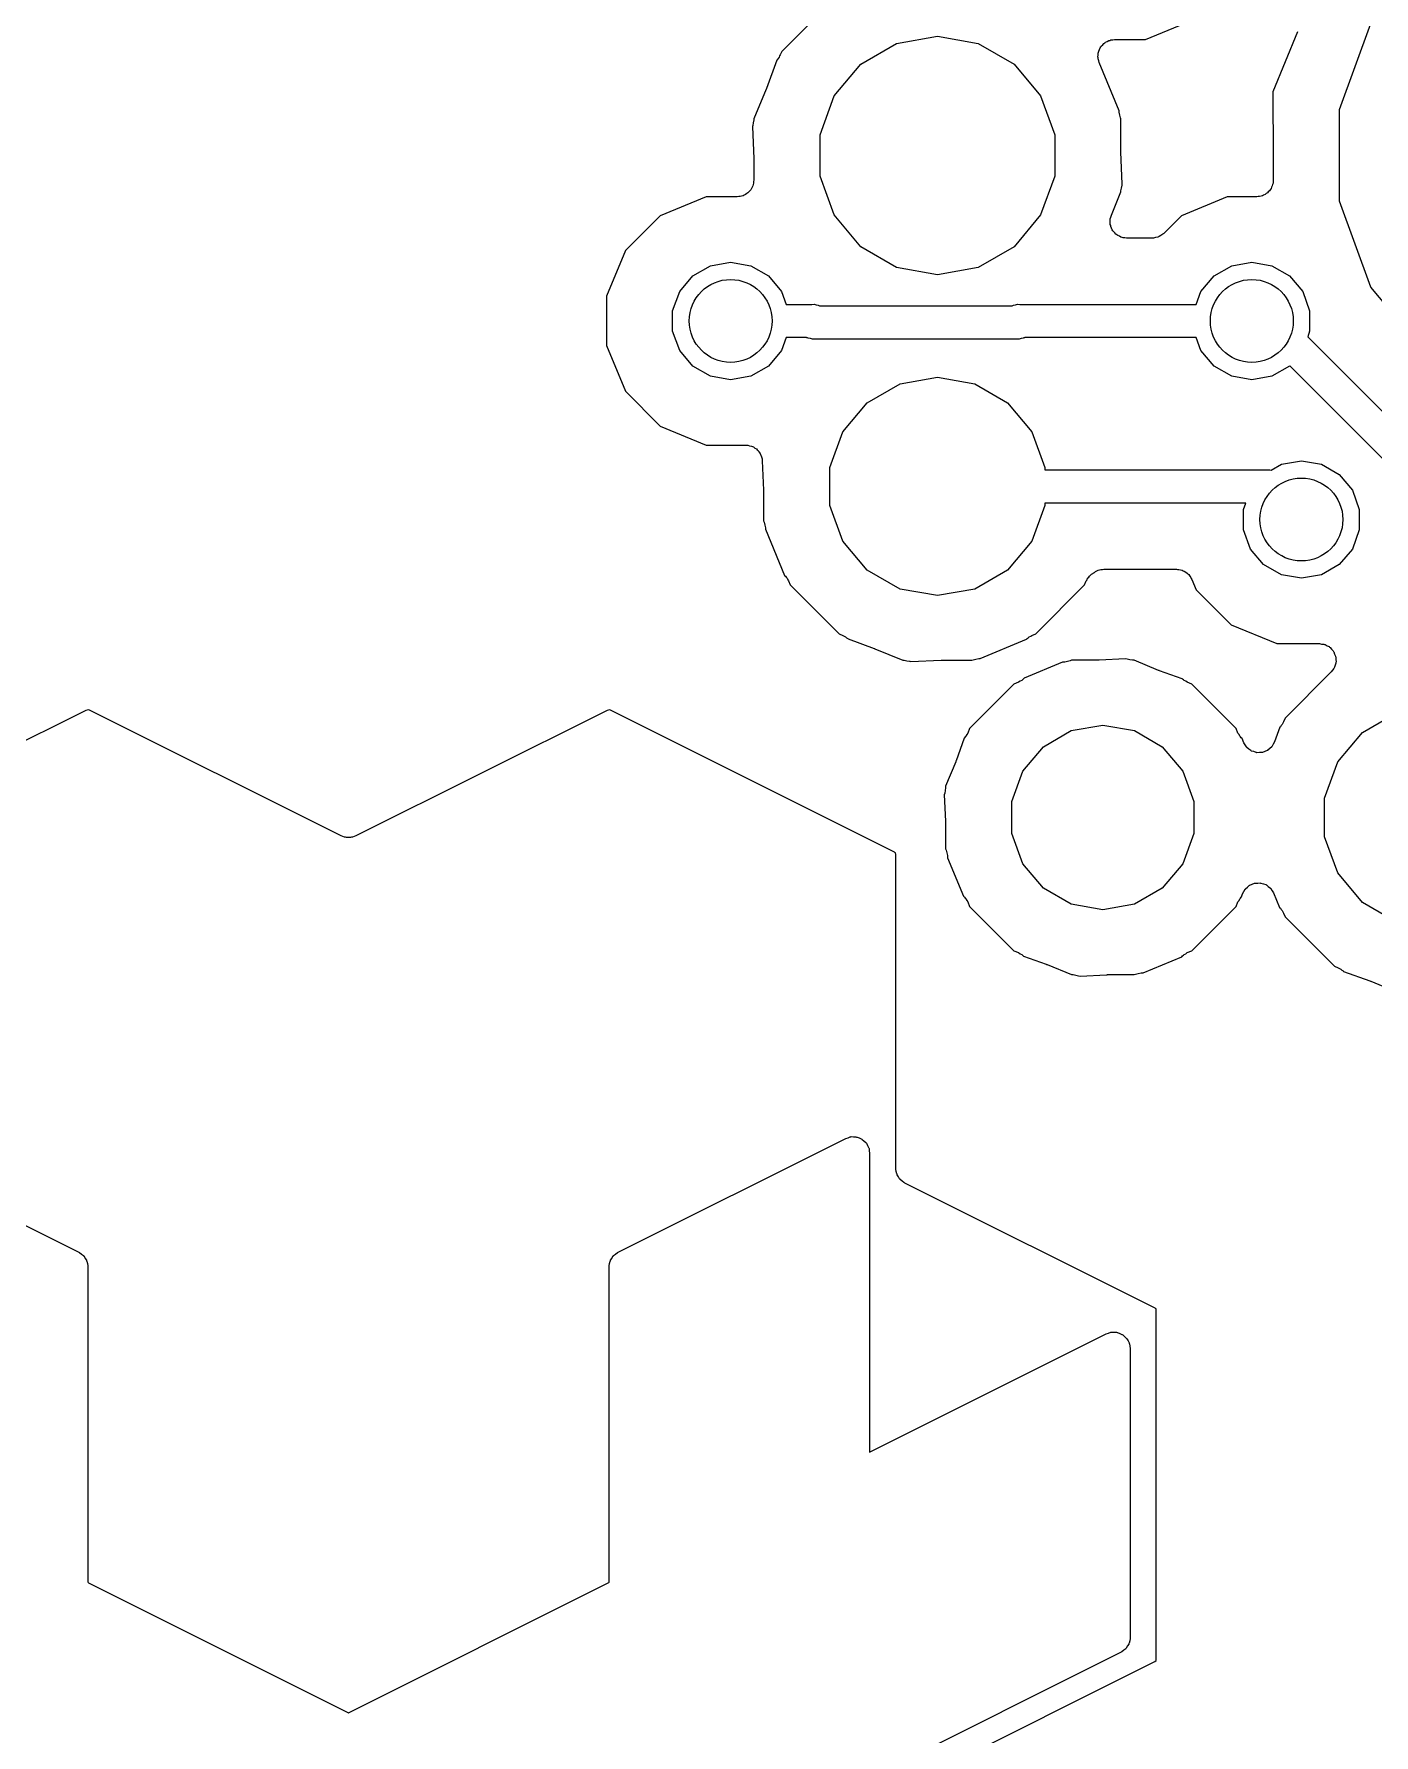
# Model space of a CAD drawing. Extents: x 240.1 to 314.9, y -176.2 to -102.8.
# Drawn here: x 294.06 to 304.34, y -141.66 to -128.61 of the extents above; entities that cross this region are included whole.
import ezdxf

# ---------------------------------------------------------------- set-up
doc = ezdxf.new("R2010")
doc.units = 0
doc.header["$MEASUREMENT"] = 0
doc.layers.add('BLACK', color=7, linetype='CONTINUOUS')

msp = doc.modelspace()

# ---------------------------------------------------------------- linework, layer by layer
at = {"layer": 'BLACK', "linetype": 'CONTINUOUS'}
for p, q in [((300.192, -128.346), (299.796, -128.742)), ((302.588, -128.651), (303.195, -128.4)), ((304.076, -129.188), (304.317, -128.528)), ((300.402, -128.839), (300.677, -128.68)), ((300.677, -128.68), (300.99, -128.625)), ((300.99, -128.625), (301.303, -128.68)), ((301.303, -128.68), (301.578, -128.839)), ((302.259, -128.691), (302.268, -128.681)), ((302.268, -128.681), (302.275, -128.677)), ((302.275, -128.677), (302.281, -128.671)), ((302.281, -128.671), (302.294, -128.666)), ((302.294, -128.666), (302.306, -128.659)), ((302.306, -128.659), (302.314, -128.657)), ((302.314, -128.657), (302.322, -128.654)), ((302.322, -128.654), (302.336, -128.653)), ((302.336, -128.653), (302.349, -128.651)), ((302.349, -128.651), (302.588, -128.651)), ((303.754, -128.592), (303.564, -129.052)), ((299.757, -128.809), (299.678, -129.026)), ((299.761, -128.806), (299.757, -128.809)), ((299.767, -128.796), (299.761, -128.806)), ((299.775, -128.787), (299.767, -128.796)), ((299.779, -128.777), (299.775, -128.787)), ((299.784, -128.769), (299.779, -128.777)), ((299.796, -128.742), (299.784, -128.769)), ((302.222, -128.784), (302.224, -128.77)), ((302.224, -128.792), (302.222, -128.784)), ((302.224, -128.756), (302.227, -128.748)), ((302.224, -128.77), (302.224, -128.756)), ((302.224, -128.8), (302.224, -128.792)), ((302.229, -128.813), (302.224, -128.8)), ((302.227, -128.748), (302.228, -128.74)), ((302.228, -128.74), (302.234, -128.728)), ((302.232, -128.827), (302.229, -128.813)), ((302.234, -128.728), (302.239, -128.714)), ((302.239, -128.714), (302.245, -128.708)), ((302.245, -128.708), (302.248, -128.701)), ((302.248, -128.701), (302.259, -128.691)), ((300.198, -129.083), (300.402, -128.839)), ((301.578, -128.839), (301.782, -129.083)), ((302.386, -129.198), (302.232, -128.827)), ((299.676, -129.031), (299.581, -129.26)), ((299.677, -129.028), (299.676, -129.031)), ((299.678, -129.026), (299.677, -129.028)), ((303.564, -129.052), (303.568, -129.55)), ((300.089, -129.381), (300.198, -129.083)), ((301.782, -129.083), (301.891, -129.381)), ((302.386, -129.209), (302.386, -129.198)), ((302.391, -129.23), (302.386, -129.209)), ((302.386, -129.209), (302.386, -129.209)), ((302.386, -129.209), (302.386, -129.209)), ((304.076, -129.892), (304.076, -129.188)), ((299.573, -129.311), (299.571, -129.319)), ((299.571, -129.319), (299.581, -129.567)), ((299.577, -129.29), (299.573, -129.311)), ((299.573, -129.311), (299.573, -129.311)), ((299.573, -129.311), (299.573, -129.311)), ((299.581, -129.268), (299.577, -129.29)), ((299.581, -129.26), (299.581, -129.268)), ((299.581, -129.268), (299.581, -129.268)), ((299.581, -129.268), (299.581, -129.268)), ((302.396, -129.252), (302.391, -129.23)), ((302.399, -129.26), (302.396, -129.252)), ((302.396, -129.252), (302.396, -129.252)), ((302.396, -129.252), (302.396, -129.252)), ((302.399, -129.508), (302.399, -129.26)), ((300.089, -129.699), (300.089, -129.381)), ((301.891, -129.381), (301.891, -129.699)), ((299.581, -129.567), (299.581, -129.57)), ((299.581, -129.57), (299.581, -129.572)), ((299.581, -129.572), (299.581, -129.731)), ((302.399, -129.51), (302.399, -129.508)), ((302.399, -129.513), (302.399, -129.51)), ((302.409, -129.761), (302.399, -129.513)), ((303.568, -129.55), (303.568, -129.55)), ((303.568, -129.55), (303.568, -129.551)), ((303.568, -129.551), (303.568, -129.731)), ((299.581, -129.731), (299.579, -129.741)), ((300.198, -129.997), (300.089, -129.699)), ((301.891, -129.699), (301.782, -129.997)), ((303.568, -129.731), (303.566, -129.741)), ((299.214, -129.857), (298.863, -130.003)), ((299.454, -129.857), (299.214, -129.857)), ((299.465, -129.856), (299.454, -129.857)), ((299.476, -129.856), (299.465, -129.856)), ((299.487, -129.852), (299.476, -129.856)), ((299.498, -129.85), (299.487, -129.852)), ((299.507, -129.844), (299.498, -129.85)), ((299.518, -129.84), (299.507, -129.844)), ((299.526, -129.833), (299.518, -129.84)), ((299.536, -129.828), (299.526, -129.833)), ((299.543, -129.819), (299.536, -129.828)), ((299.551, -129.812), (299.543, -129.819)), ((299.557, -129.803), (299.551, -129.812)), ((299.564, -129.794), (299.557, -129.803)), ((299.568, -129.784), (299.564, -129.794)), ((299.573, -129.774), (299.568, -129.784)), ((299.575, -129.763), (299.573, -129.774)), ((299.579, -129.753), (299.575, -129.763)), ((299.579, -129.741), (299.579, -129.753)), ((302.325, -129.999), (302.399, -129.82)), ((302.399, -129.812), (302.403, -129.79)), ((302.399, -129.82), (302.399, -129.812)), ((302.399, -129.812), (302.399, -129.812)), ((302.399, -129.812), (302.399, -129.812)), ((302.403, -129.79), (302.407, -129.769)), ((302.407, -129.769), (302.409, -129.761)), ((302.407, -129.769), (302.407, -129.769)), ((302.407, -129.769), (302.407, -129.769)), ((303.214, -129.857), (302.863, -130.003)), ((303.441, -129.857), (303.214, -129.857)), ((303.452, -129.856), (303.441, -129.857)), ((303.463, -129.856), (303.452, -129.856)), ((303.474, -129.852), (303.463, -129.856)), ((303.485, -129.85), (303.474, -129.852)), ((303.494, -129.844), (303.485, -129.85)), ((303.505, -129.84), (303.494, -129.844)), ((303.513, -129.833), (303.505, -129.84)), ((303.523, -129.828), (303.513, -129.833)), ((303.53, -129.819), (303.523, -129.828)), ((303.538, -129.812), (303.53, -129.819)), ((303.544, -129.803), (303.538, -129.812)), ((303.551, -129.794), (303.544, -129.803)), ((303.555, -129.784), (303.551, -129.794)), ((303.56, -129.774), (303.555, -129.784)), ((303.562, -129.763), (303.56, -129.774)), ((303.566, -129.753), (303.562, -129.763)), ((303.566, -129.741), (303.566, -129.753)), ((304.317, -130.552), (304.076, -129.892)), ((298.863, -130.003), (298.596, -130.27)), ((300.402, -130.241), (300.198, -129.997)), ((301.782, -129.997), (301.578, -130.241)), ((302.315, -130.042), (302.317, -130.034)), ((302.317, -130.056), (302.315, -130.042)), ((302.317, -130.026), (302.322, -130.013)), ((302.317, -130.034), (302.317, -130.026)), ((302.317, -130.07), (302.317, -130.056)), ((302.32, -130.078), (302.317, -130.07)), ((302.321, -130.086), (302.32, -130.078)), ((302.327, -130.098), (302.321, -130.086)), ((302.322, -130.013), (302.325, -129.999)), ((302.332, -130.112), (302.327, -130.098)), ((302.337, -130.118), (302.332, -130.112)), ((302.341, -130.125), (302.337, -130.118)), ((302.863, -130.003), (302.728, -130.138)), ((300.677, -130.4), (300.402, -130.241)), ((301.578, -130.241), (301.303, -130.4)), ((302.351, -130.135), (302.341, -130.125)), ((302.36, -130.145), (302.351, -130.135)), ((302.368, -130.149), (302.36, -130.145)), ((302.374, -130.155), (302.368, -130.149)), ((302.387, -130.16), (302.374, -130.155)), ((302.399, -130.167), (302.387, -130.16)), ((302.407, -130.169), (302.399, -130.167)), ((302.415, -130.172), (302.407, -130.169)), ((302.428, -130.173), (302.415, -130.172)), ((302.442, -130.175), (302.428, -130.173)), ((302.638, -130.175), (302.442, -130.175)), ((302.644, -130.174), (302.638, -130.175)), ((302.649, -130.175), (302.644, -130.174)), ((302.665, -130.17), (302.649, -130.175)), ((302.682, -130.167), (302.665, -130.17)), ((302.687, -130.165), (302.682, -130.167)), ((302.692, -130.163), (302.687, -130.165)), ((302.706, -130.154), (302.692, -130.163)), ((302.72, -130.145), (302.706, -130.154)), ((302.724, -130.141), (302.72, -130.145)), ((302.728, -130.138), (302.724, -130.141)), ((298.596, -130.27), (298.45, -130.621)), ((299.249, -130.386), (299.403, -130.359)), ((299.403, -130.359), (299.557, -130.386)), ((303.249, -130.386), (303.403, -130.359)), ((303.403, -130.359), (303.557, -130.386)), ((299.012, -130.584), (299.113, -130.464)), ((299.113, -130.464), (299.249, -130.386)), ((299.557, -130.386), (299.693, -130.464)), ((299.693, -130.464), (299.794, -130.584)), ((300.99, -130.455), (300.677, -130.4)), ((301.303, -130.4), (300.99, -130.455)), ((303.012, -130.584), (303.113, -130.464)), ((303.113, -130.464), (303.249, -130.386)), ((303.557, -130.386), (303.693, -130.464)), ((303.693, -130.464), (303.794, -130.584)), ((298.45, -130.621), (298.45, -130.999)), ((298.958, -130.732), (299.012, -130.584)), ((299.794, -130.584), (299.83, -130.683)), ((302.976, -130.683), (303.012, -130.584)), ((303.794, -130.584), (303.847, -130.732)), ((304.769, -131.091), (304.317, -130.552)), ((298.958, -130.888), (298.958, -130.732)), ((299.83, -130.683), (300.026, -130.683)), ((300.026, -130.683), (300.043, -130.682)), ((300.043, -130.682), (300.059, -130.686)), ((300.059, -130.686), (300.076, -130.689)), ((300.076, -130.689), (300.081, -130.692)), ((300.081, -130.692), (300.086, -130.693)), ((300.086, -130.693), (300.089, -130.695)), ((300.089, -130.695), (301.56, -130.695)), ((301.56, -130.695), (301.563, -130.693)), ((301.563, -130.693), (301.568, -130.692)), ((301.568, -130.692), (301.573, -130.689)), ((301.573, -130.689), (301.59, -130.686)), ((301.59, -130.686), (301.606, -130.682)), ((301.606, -130.682), (301.623, -130.683)), ((301.623, -130.683), (302.976, -130.683)), ((303.847, -130.732), (303.847, -130.888)), ((299.012, -131.036), (298.958, -130.888)), ((303.847, -130.888), (303.832, -130.932)), ((298.45, -130.999), (298.596, -131.35)), ((299.113, -131.156), (299.012, -131.036)), ((299.794, -131.036), (299.693, -131.156)), ((299.83, -130.937), (299.794, -131.036)), ((299.986, -130.937), (299.83, -130.937)), ((299.989, -130.939), (299.986, -130.937)), ((299.994, -130.94), (299.989, -130.939)), ((299.999, -130.943), (299.994, -130.94)), ((300.016, -130.946), (299.999, -130.943)), ((300.032, -130.95), (300.016, -130.946)), ((300.049, -130.949), (300.032, -130.95)), ((301.6, -130.949), (300.049, -130.949)), ((301.617, -130.95), (301.6, -130.949)), ((301.633, -130.946), (301.617, -130.95)), ((301.649, -130.943), (301.633, -130.946)), ((301.654, -130.94), (301.649, -130.943)), ((301.66, -130.939), (301.654, -130.94)), ((301.662, -130.937), (301.66, -130.939)), ((302.976, -130.937), (301.662, -130.937)), ((303.012, -131.036), (302.976, -130.937)), ((303.113, -131.156), (303.012, -131.036)), ((303.832, -130.932), (305.361, -132.461)), ((299.249, -131.234), (299.113, -131.156)), ((299.693, -131.156), (299.557, -131.234)), ((303.249, -131.234), (303.113, -131.156)), ((303.693, -131.156), (303.557, -131.234)), ((303.695, -131.154), (303.693, -131.156)), ((305.214, -132.674), (303.695, -131.154)), ((299.403, -131.261), (299.249, -131.234)), ((299.557, -131.234), (299.403, -131.261)), ((300.451, -131.438), (300.703, -131.292)), ((300.703, -131.292), (300.99, -131.242)), ((300.99, -131.242), (301.277, -131.292)), ((301.277, -131.292), (301.529, -131.438)), ((303.403, -131.261), (303.249, -131.234)), ((303.557, -131.234), (303.403, -131.261)), ((298.596, -131.35), (298.863, -131.617)), ((300.264, -131.661), (300.451, -131.438)), ((301.529, -131.438), (301.716, -131.661)), ((298.863, -131.617), (299.214, -131.762)), ((300.164, -131.934), (300.264, -131.661)), ((301.716, -131.661), (301.815, -131.934)), ((299.214, -131.762), (299.519, -131.762)), ((299.519, -131.762), (299.527, -131.764)), ((299.527, -131.764), (299.535, -131.764)), ((299.535, -131.764), (299.549, -131.768)), ((299.549, -131.768), (299.563, -131.77)), ((299.563, -131.77), (299.57, -131.774)), ((299.57, -131.774), (299.578, -131.777)), ((299.578, -131.777), (299.589, -131.785)), ((299.589, -131.785), (299.601, -131.792)), ((299.601, -131.792), (299.606, -131.798)), ((299.606, -131.798), (299.613, -131.803)), ((299.613, -131.803), (299.62, -131.815)), ((299.62, -131.815), (299.629, -131.826)), ((299.629, -131.826), (299.632, -131.834)), ((299.632, -131.834), (299.636, -131.841)), ((299.636, -131.841), (299.639, -131.854)), ((299.639, -131.854), (299.644, -131.867)), ((299.644, -131.867), (299.644, -131.876)), ((299.644, -131.876), (299.646, -131.884)), ((299.646, -131.884), (299.656, -132.108)), ((300.164, -132.226), (300.164, -131.934)), ((301.815, -131.934), (301.815, -131.953)), ((303.552, -131.954), (303.63, -131.91)), ((303.63, -131.91), (303.784, -131.883)), ((303.784, -131.883), (303.938, -131.91)), ((303.938, -131.91), (304.074, -131.988)), ((301.815, -131.953), (303.524, -131.953)), ((303.524, -131.953), (303.541, -131.952)), ((303.541, -131.952), (303.552, -131.954)), ((304.074, -131.988), (304.175, -132.108)), ((299.656, -132.108), (299.656, -132.111)), ((299.656, -132.111), (299.656, -132.114)), ((299.656, -132.114), (299.656, -132.345)), ((303.357, -132.207), (301.815, -132.207)), ((301.815, -132.207), (301.815, -132.226)), ((303.339, -132.256), (303.357, -132.207)), ((304.175, -132.108), (304.228, -132.256)), ((300.264, -132.499), (300.164, -132.226)), ((301.815, -132.226), (301.716, -132.499)), ((303.339, -132.412), (303.339, -132.256)), ((304.228, -132.256), (304.228, -132.412)), ((299.656, -132.345), (299.66, -132.354)), ((299.66, -132.354), (299.665, -132.376)), ((299.665, -132.376), (299.67, -132.397)), ((299.67, -132.397), (299.67, -132.409)), ((299.67, -132.409), (299.817, -132.763)), ((303.393, -132.56), (303.339, -132.412)), ((304.228, -132.412), (304.175, -132.56)), ((300.451, -132.722), (300.264, -132.499)), ((301.716, -132.499), (301.529, -132.722)), ((303.494, -132.68), (303.393, -132.56)), ((304.175, -132.56), (304.074, -132.68)), ((300.703, -132.868), (300.451, -132.722)), ((301.529, -132.722), (301.277, -132.868)), ((302.195, -132.739), (302.204, -132.732)), ((302.204, -132.732), (302.214, -132.728)), ((302.214, -132.728), (302.224, -132.723)), ((302.224, -132.723), (302.235, -132.721)), ((302.235, -132.721), (302.245, -132.717)), ((302.245, -132.717), (302.257, -132.717)), ((302.257, -132.717), (302.268, -132.715)), ((302.268, -132.715), (302.826, -132.715)), ((302.826, -132.715), (302.834, -132.716)), ((302.834, -132.716), (302.843, -132.716)), ((302.843, -132.716), (302.856, -132.72)), ((302.856, -132.72), (302.869, -132.723)), ((302.869, -132.723), (302.877, -132.727)), ((302.877, -132.727), (302.885, -132.729)), ((302.885, -132.729), (302.896, -132.738)), ((303.63, -132.758), (303.494, -132.68)), ((304.074, -132.68), (303.938, -132.758)), ((299.817, -132.763), (299.823, -132.768)), ((299.823, -132.768), (299.829, -132.777)), ((299.829, -132.777), (299.837, -132.785)), ((299.837, -132.785), (299.841, -132.796)), ((299.841, -132.796), (299.847, -132.805)), ((299.847, -132.805), (299.86, -132.835)), ((299.86, -132.835), (300.235, -133.21)), ((301.745, -133.21), (302.12, -132.835)), ((302.12, -132.835), (302.133, -132.805)), ((302.133, -132.805), (302.139, -132.796)), ((302.139, -132.796), (302.143, -132.785)), ((302.143, -132.785), (302.151, -132.777)), ((302.151, -132.777), (302.157, -132.768)), ((302.157, -132.768), (302.166, -132.761)), ((302.166, -132.761), (302.173, -132.753)), ((302.173, -132.753), (302.183, -132.748)), ((302.183, -132.748), (302.184, -132.747)), ((302.184, -132.747), (302.186, -132.745)), ((302.186, -132.745), (302.191, -132.742)), ((302.191, -132.742), (302.192, -132.741)), ((302.192, -132.741), (302.195, -132.739)), ((302.192, -132.741), (302.192, -132.741)), ((302.896, -132.738), (302.908, -132.745)), ((302.908, -132.745), (302.913, -132.751)), ((302.913, -132.751), (302.92, -132.756)), ((302.92, -132.756), (302.927, -132.768)), ((302.927, -132.768), (302.936, -132.779)), ((302.936, -132.779), (302.939, -132.786)), ((302.939, -132.786), (302.943, -132.793)), ((302.943, -132.793), (302.977, -132.874)), ((303.784, -132.785), (303.63, -132.758)), ((303.938, -132.758), (303.784, -132.785)), ((300.99, -132.918), (300.703, -132.868)), ((301.277, -132.868), (300.99, -132.918)), ((302.977, -132.874), (303.244, -133.141)), ((300.235, -133.21), (300.265, -133.223)), ((300.265, -133.223), (300.274, -133.229)), ((300.274, -133.229), (300.285, -133.233)), ((300.285, -133.233), (300.293, -133.241)), ((300.293, -133.241), (300.302, -133.247)), ((300.302, -133.247), (300.305, -133.25)), ((300.305, -133.25), (300.505, -133.323)), ((301.319, -133.4), (301.673, -133.253)), ((301.673, -133.253), (301.678, -133.247)), ((301.678, -133.247), (301.687, -133.241)), ((301.687, -133.241), (301.695, -133.233)), ((301.695, -133.233), (301.706, -133.229)), ((301.706, -133.229), (301.715, -133.223)), ((301.715, -133.223), (301.745, -133.21)), ((303.244, -133.141), (303.595, -133.286)), ((300.505, -133.323), (300.508, -133.324)), ((300.508, -133.324), (300.511, -133.325)), ((300.511, -133.325), (300.725, -133.413)), ((303.595, -133.286), (303.923, -133.286)), ((303.923, -133.286), (303.939, -133.289)), ((303.939, -133.289), (303.956, -133.291)), ((303.956, -133.291), (303.961, -133.293)), ((303.961, -133.293), (303.967, -133.294)), ((303.967, -133.294), (303.981, -133.302)), ((303.981, -133.302), (303.996, -133.309)), ((303.996, -133.309), (304, -133.313)), ((304, -133.313), (304.005, -133.316)), ((304.005, -133.316), (304.015, -133.329)), ((304.015, -133.329), (304.027, -133.341)), ((304.027, -133.341), (304.029, -133.346)), ((304.029, -133.346), (304.033, -133.35)), ((304.033, -133.35), (304.039, -133.366)), ((304.039, -133.366), (304.046, -133.381)), ((304.046, -133.381), (304.046, -133.386)), ((304.046, -133.386), (304.048, -133.391)), ((300.725, -133.413), (300.734, -133.413)), ((300.734, -133.413), (300.756, -133.417)), ((300.756, -133.417), (300.777, -133.421)), ((300.777, -133.421), (300.778, -133.421)), ((300.778, -133.421), (300.778, -133.421)), ((300.778, -133.421), (300.778, -133.421)), ((300.778, -133.421), (300.787, -133.424)), ((300.787, -133.424), (301.018, -133.414)), ((301.018, -133.414), (301.021, -133.414)), ((301.021, -133.414), (301.024, -133.413)), ((301.024, -133.413), (301.255, -133.413)), ((301.255, -133.413), (301.264, -133.41)), ((301.264, -133.41), (301.286, -133.405)), ((301.286, -133.405), (301.307, -133.4)), ((301.307, -133.4), (301.319, -133.4)), ((301.951, -133.428), (301.655, -133.551)), ((301.967, -133.428), (301.951, -133.428)), ((301.988, -133.423), (301.967, -133.428)), ((302.009, -133.418), (301.988, -133.423)), ((302.02, -133.413), (302.009, -133.418)), ((302.224, -133.413), (302.02, -133.413)), ((302.227, -133.413), (302.224, -133.413)), ((302.231, -133.413), (302.227, -133.413)), ((302.434, -133.402), (302.231, -133.413)), ((302.446, -133.406), (302.434, -133.402)), ((302.467, -133.41), (302.446, -133.406)), ((302.488, -133.413), (302.467, -133.41)), ((302.5, -133.413), (302.488, -133.413)), ((302.688, -133.491), (302.5, -133.413)), ((302.692, -133.492), (302.688, -133.491)), ((302.695, -133.494), (302.692, -133.492)), ((302.868, -133.555), (302.695, -133.494)), ((304.013, -133.503), (303.659, -133.857)), ((304.022, -133.49), (304.013, -133.503)), ((304.033, -133.477), (304.022, -133.49)), ((304.035, -133.472), (304.033, -133.477)), ((304.038, -133.467), (304.035, -133.472)), ((304.042, -133.451), (304.038, -133.467)), ((304.048, -133.436), (304.042, -133.451)), ((304.048, -133.391), (304.048, -133.408)), ((304.048, -133.408), (304.05, -133.425)), ((304.05, -133.425), (304.048, -133.43)), ((304.048, -133.43), (304.048, -133.436)), ((301.577, -133.597), (301.237, -133.937)), ((301.612, -133.583), (301.577, -133.597)), ((301.624, -133.575), (301.612, -133.583)), ((301.637, -133.569), (301.624, -133.575)), ((301.642, -133.563), (301.637, -133.569)), ((301.649, -133.559), (301.642, -133.563)), ((301.655, -133.551), (301.649, -133.559)), ((302.871, -133.559), (302.868, -133.555)), ((302.878, -133.563), (302.871, -133.559)), ((302.883, -133.569), (302.878, -133.563)), ((302.896, -133.575), (302.883, -133.569)), ((302.908, -133.583), (302.896, -133.575)), ((302.943, -133.597), (302.908, -133.583)), ((303.283, -133.937), (302.943, -133.597)), ((294.455, -133.798), (292.281, -134.884)), ((294.474, -133.794), (294.455, -133.798)), ((294.481, -133.796), (294.474, -133.794)), ((296.413, -134.762), (294.481, -133.796)), ((298.455, -133.798), (296.527, -134.762)), ((298.474, -133.794), (298.455, -133.798)), ((298.481, -133.796), (298.474, -133.794)), ((300.661, -134.885), (298.481, -133.796)), ((303.636, -133.907), (303.629, -133.915)), ((303.641, -133.896), (303.636, -133.907)), ((303.647, -133.887), (303.641, -133.896)), ((303.659, -133.857), (303.647, -133.887)), ((304.253, -133.968), (304.509, -133.82)), ((301.195, -134.012), (301.134, -134.185)), ((301.199, -134.009), (301.195, -134.012)), ((301.203, -134.002), (301.199, -134.009)), ((301.209, -133.997), (301.203, -134.002)), ((301.215, -133.984), (301.209, -133.997)), ((301.223, -133.972), (301.215, -133.984)), ((301.237, -133.937), (301.223, -133.972)), ((301.804, -134.077), (302.017, -133.953)), ((302.017, -133.953), (302.26, -133.911)), ((302.26, -133.911), (302.503, -133.953)), ((302.503, -133.953), (302.716, -134.077)), ((303.297, -133.972), (303.283, -133.937)), ((303.305, -133.984), (303.297, -133.972)), ((303.311, -133.997), (303.305, -133.984)), ((303.317, -134.002), (303.311, -133.997)), ((303.321, -134.009), (303.317, -134.002)), ((303.329, -134.015), (303.321, -134.009)), ((303.341, -134.046), (303.329, -134.015)), ((303.619, -133.927), (303.578, -134.04)), ((303.623, -133.924), (303.619, -133.927)), ((303.629, -133.915), (303.623, -133.924)), ((304.063, -134.194), (304.253, -133.968)), ((301.646, -134.265), (301.804, -134.077)), ((302.716, -134.077), (302.874, -134.265)), ((303.352, -134.062), (303.341, -134.046)), ((303.362, -134.079), (303.352, -134.062)), ((303.364, -134.081), (303.362, -134.079)), ((303.365, -134.083), (303.364, -134.081)), ((303.381, -134.095), (303.365, -134.083)), ((303.395, -134.107), (303.381, -134.095)), ((303.398, -134.108), (303.395, -134.107)), ((303.4, -134.11), (303.398, -134.108)), ((303.419, -134.115), (303.4, -134.11)), ((303.437, -134.122), (303.419, -134.115)), ((303.44, -134.122), (303.437, -134.122)), ((303.442, -134.123), (303.44, -134.122)), ((303.462, -134.122), (303.442, -134.123)), ((303.481, -134.122), (303.462, -134.122)), ((303.484, -134.121), (303.481, -134.122)), ((303.486, -134.121), (303.484, -134.121)), ((303.504, -134.114), (303.486, -134.121)), ((303.522, -134.107), (303.504, -134.114)), ((303.525, -134.105), (303.522, -134.107)), ((303.527, -134.104), (303.525, -134.105)), ((303.541, -134.091), (303.527, -134.104)), ((303.556, -134.078), (303.541, -134.091)), ((303.558, -134.076), (303.556, -134.078)), ((303.56, -134.074), (303.558, -134.076)), ((303.568, -134.057), (303.56, -134.074)), ((303.578, -134.04), (303.568, -134.057)), ((301.131, -134.192), (301.053, -134.38)), ((301.132, -134.188), (301.131, -134.192)), ((301.134, -134.185), (301.132, -134.188)), ((301.561, -134.497), (301.646, -134.265)), ((302.874, -134.265), (302.958, -134.497)), ((303.962, -134.472), (304.063, -134.194)), ((301.05, -134.413), (301.046, -134.434)), ((301.053, -134.392), (301.05, -134.413)), ((301.053, -134.38), (301.053, -134.392)), ((301.046, -134.434), (301.042, -134.446)), ((301.042, -134.446), (301.053, -134.649)), ((301.561, -134.743), (301.561, -134.497)), ((302.958, -134.497), (302.958, -134.743)), ((303.962, -134.768), (303.962, -134.472)), ((301.053, -134.649), (301.053, -134.653)), ((301.053, -134.653), (301.053, -134.656)), ((301.053, -134.656), (301.053, -134.86)), ((296.427, -134.766), (296.413, -134.762)), ((296.44, -134.772), (296.427, -134.766)), ((296.448, -134.772), (296.44, -134.772)), ((296.455, -134.774), (296.448, -134.772)), ((296.47, -134.773), (296.455, -134.774)), ((296.485, -134.774), (296.47, -134.773)), ((296.492, -134.772), (296.485, -134.774)), ((296.5, -134.772), (296.492, -134.772)), ((296.513, -134.766), (296.5, -134.772)), ((296.527, -134.762), (296.513, -134.766)), ((301.646, -134.975), (301.561, -134.743)), ((302.958, -134.743), (302.874, -134.975)), ((304.063, -135.046), (303.962, -134.768)), ((300.667, -134.89), (300.661, -134.885)), ((300.668, -134.891), (300.667, -134.89)), ((300.67, -134.903), (300.668, -134.891)), ((300.67, -137.312), (300.67, -134.903)), ((301.053, -134.86), (301.058, -134.871)), ((301.058, -134.871), (301.063, -134.892)), ((301.063, -134.892), (301.068, -134.913)), ((301.068, -134.913), (301.068, -134.929)), ((301.068, -134.929), (301.191, -135.225)), ((301.804, -135.163), (301.646, -134.975)), ((302.874, -134.975), (302.716, -135.163)), ((304.253, -135.272), (304.063, -135.046)), ((302.017, -135.286), (301.804, -135.163)), ((302.716, -135.163), (302.503, -135.286)), ((303.325, -135.228), (303.333, -135.206)), ((303.333, -135.206), (303.343, -135.188)), ((303.343, -135.188), (303.352, -135.17)), ((303.352, -135.17), (303.354, -135.169)), ((303.354, -135.169), (303.355, -135.167)), ((303.355, -135.167), (303.37, -135.154)), ((303.37, -135.154), (303.384, -135.141)), ((303.384, -135.141), (303.386, -135.14)), ((303.386, -135.14), (303.388, -135.139)), ((303.388, -135.139), (303.407, -135.131)), ((303.407, -135.131), (303.425, -135.124)), ((303.425, -135.124), (303.427, -135.124)), ((303.427, -135.124), (303.429, -135.123)), ((303.429, -135.123), (303.449, -135.123)), ((303.449, -135.123), (303.469, -135.122)), ((303.469, -135.122), (303.471, -135.123)), ((303.471, -135.123), (303.473, -135.123)), ((303.473, -135.123), (303.492, -135.129)), ((303.492, -135.129), (303.511, -135.135)), ((303.511, -135.135), (303.513, -135.136)), ((303.513, -135.136), (303.515, -135.137)), ((303.515, -135.137), (303.53, -135.15)), ((303.53, -135.15), (303.546, -135.162)), ((303.546, -135.162), (303.547, -135.164)), ((303.547, -135.164), (303.549, -135.165)), ((303.549, -135.165), (303.559, -135.182)), ((303.559, -135.182), (303.57, -135.199)), ((303.57, -135.199), (303.616, -135.311)), ((301.191, -135.225), (301.199, -135.231)), ((301.199, -135.231), (301.203, -135.238)), ((301.203, -135.238), (301.209, -135.243)), ((301.209, -135.243), (301.215, -135.256)), ((301.215, -135.256), (301.223, -135.268)), ((301.223, -135.268), (301.237, -135.303)), ((301.237, -135.303), (301.577, -135.643)), ((302.26, -135.329), (302.017, -135.286)), ((302.503, -135.286), (302.26, -135.329)), ((302.943, -135.643), (303.283, -135.303)), ((303.283, -135.303), (303.297, -135.268)), ((303.297, -135.268), (303.305, -135.256)), ((303.305, -135.256), (303.311, -135.243)), ((303.311, -135.243), (303.317, -135.238)), ((303.317, -135.238), (303.321, -135.231)), ((303.321, -135.231), (303.325, -135.228)), ((303.616, -135.311), (303.623, -135.316)), ((303.623, -135.316), (303.629, -135.325)), ((303.629, -135.325), (303.636, -135.333)), ((303.636, -135.333), (303.641, -135.344)), ((303.641, -135.344), (303.647, -135.353)), ((304.509, -135.42), (304.253, -135.272)), ((303.647, -135.353), (303.659, -135.383)), ((303.659, -135.383), (304.037, -135.761)), ((301.577, -135.643), (301.612, -135.657)), ((301.612, -135.657), (301.624, -135.665)), ((301.624, -135.665), (301.637, -135.671)), ((301.637, -135.671), (301.642, -135.677)), ((301.642, -135.677), (301.649, -135.681)), ((301.649, -135.681), (301.652, -135.685)), ((301.652, -135.685), (301.825, -135.746)), ((302.569, -135.812), (302.865, -135.689)), ((302.865, -135.689), (302.871, -135.681)), ((302.871, -135.681), (302.878, -135.677)), ((302.878, -135.677), (302.883, -135.671)), ((302.883, -135.671), (302.896, -135.665)), ((302.896, -135.665), (302.908, -135.657)), ((302.908, -135.657), (302.943, -135.643)), ((301.825, -135.746), (301.828, -135.748)), ((301.828, -135.748), (301.832, -135.749)), ((301.832, -135.749), (302.02, -135.826)), ((302.02, -135.826), (302.032, -135.826)), ((302.032, -135.826), (302.053, -135.83)), ((302.053, -135.83), (302.074, -135.834)), ((302.074, -135.834), (302.086, -135.838)), ((302.086, -135.838), (302.289, -135.827)), ((302.289, -135.827), (302.293, -135.827)), ((302.293, -135.827), (302.296, -135.826)), ((302.296, -135.826), (302.5, -135.826)), ((302.5, -135.826), (302.511, -135.822)), ((302.511, -135.822), (302.532, -135.817)), ((302.532, -135.817), (302.553, -135.812)), ((302.553, -135.812), (302.569, -135.812)), ((304.037, -135.761), (304.067, -135.773)), ((304.067, -135.773), (304.076, -135.779)), ((304.076, -135.779), (304.087, -135.784)), ((304.087, -135.784), (304.095, -135.791)), ((304.095, -135.791), (304.104, -135.797)), ((304.104, -135.797), (304.107, -135.801)), ((304.107, -135.801), (304.31, -135.874)), ((304.31, -135.874), (304.313, -135.876)), ((304.313, -135.876), (304.316, -135.877)), ((304.316, -135.877), (304.532, -135.966)), ((292.654, -137.082), (294.4, -137.955)), ((298.54, -137.955), (300.286, -137.082)), ((300.286, -137.082), (300.304, -137.077)), ((300.304, -137.077), (300.321, -137.07)), ((300.321, -137.07), (300.325, -137.07)), ((300.325, -137.07), (300.328, -137.069)), ((300.328, -137.069), (300.347, -137.07)), ((300.347, -137.07), (300.365, -137.07)), ((300.365, -137.07), (300.369, -137.072)), ((300.369, -137.072), (300.373, -137.072)), ((300.373, -137.072), (300.389, -137.079)), ((300.389, -137.079), (300.406, -137.086)), ((300.406, -137.086), (300.409, -137.088)), ((300.409, -137.088), (300.413, -137.09)), ((300.413, -137.09), (300.426, -137.102)), ((300.426, -137.102), (300.44, -137.114)), ((300.44, -137.114), (300.442, -137.117)), ((300.442, -137.117), (300.445, -137.12)), ((300.445, -137.12), (300.453, -137.136)), ((300.453, -137.136), (300.462, -137.152)), ((300.462, -137.152), (300.463, -137.156)), ((300.463, -137.156), (300.465, -137.159)), ((300.465, -137.159), (300.467, -137.177)), ((300.467, -137.177), (300.47, -137.195)), ((300.47, -137.195), (300.47, -139.484)), ((300.671, -137.315), (300.67, -137.312)), ((300.67, -137.319), (300.671, -137.315)), ((300.674, -137.337), (300.67, -137.319)), ((300.678, -137.355), (300.674, -137.337)), ((300.68, -137.358), (300.678, -137.355)), ((300.68, -137.362), (300.68, -137.358)), ((300.691, -137.377), (300.68, -137.362)), ((300.7, -137.393), (300.691, -137.377)), ((300.703, -137.396), (300.7, -137.393)), ((300.705, -137.399), (300.703, -137.396)), ((300.719, -137.41), (300.705, -137.399)), ((300.733, -137.421), (300.719, -137.41)), ((300.737, -137.423), (300.733, -137.421)), ((300.74, -137.425), (300.737, -137.423)), ((302.661, -138.385), (300.74, -137.425)), ((294.4, -137.955), (294.403, -137.957)), ((294.403, -137.957), (294.406, -137.959)), ((294.406, -137.959), (294.421, -137.97)), ((294.421, -137.97), (294.435, -137.981)), ((294.435, -137.981), (294.437, -137.984)), ((294.437, -137.984), (294.44, -137.987)), ((294.44, -137.987), (294.449, -138.003)), ((294.449, -138.003), (294.46, -138.018)), ((294.46, -138.018), (294.46, -138.022)), ((294.46, -138.022), (294.462, -138.025)), ((294.462, -138.025), (294.466, -138.043)), ((294.466, -138.043), (294.47, -138.061)), ((294.47, -138.061), (294.469, -138.065)), ((294.469, -138.065), (294.47, -138.068)), ((294.47, -138.068), (294.47, -140.484)), ((298.47, -138.061), (298.474, -138.043)), ((298.471, -138.065), (298.47, -138.061)), ((298.47, -138.068), (298.471, -138.065)), ((298.47, -140.486), (298.47, -138.068)), ((298.474, -138.043), (298.478, -138.025)), ((298.478, -138.025), (298.48, -138.022)), ((298.48, -138.018), (298.491, -138.003)), ((298.48, -138.022), (298.48, -138.018)), ((298.491, -138.003), (298.5, -137.987)), ((298.5, -137.987), (298.503, -137.984)), ((298.503, -137.984), (298.505, -137.981)), ((298.505, -137.981), (298.519, -137.97)), ((298.519, -137.97), (298.534, -137.959)), ((298.534, -137.959), (298.537, -137.957)), ((298.537, -137.957), (298.54, -137.955)), ((302.667, -138.39), (302.661, -138.385)), ((302.668, -138.391), (302.667, -138.39)), ((302.67, -138.403), (302.668, -138.391)), ((302.67, -141.08), (302.67, -138.403)), ((300.478, -139.486), (302.286, -138.582)), ((302.286, -138.582), (302.304, -138.577)), ((302.304, -138.577), (302.321, -138.57)), ((302.321, -138.57), (302.325, -138.57)), ((302.325, -138.57), (302.328, -138.569)), ((302.328, -138.569), (302.347, -138.57)), ((302.347, -138.57), (302.365, -138.57)), ((302.365, -138.57), (302.369, -138.572)), ((302.369, -138.572), (302.373, -138.572)), ((302.373, -138.572), (302.389, -138.579)), ((302.389, -138.579), (302.406, -138.586)), ((302.406, -138.586), (302.409, -138.588)), ((302.409, -138.588), (302.413, -138.59)), ((302.413, -138.59), (302.426, -138.602)), ((302.426, -138.602), (302.44, -138.614)), ((302.44, -138.614), (302.442, -138.617)), ((302.442, -138.617), (302.445, -138.62)), ((302.445, -138.62), (302.453, -138.636)), ((302.453, -138.636), (302.462, -138.652)), ((302.462, -138.652), (302.463, -138.656)), ((302.463, -138.656), (302.465, -138.659)), ((302.465, -138.659), (302.467, -138.677)), ((302.467, -138.677), (302.47, -138.695)), ((302.47, -138.695), (302.47, -140.912)), ((300.47, -139.484), (300.47, -139.489)), ((300.47, -139.489), (300.478, -139.486)), ((294.47, -140.484), (294.471, -140.49)), ((294.471, -140.49), (294.472, -140.491)), ((294.472, -140.491), (294.474, -140.492)), ((294.474, -140.492), (296.464, -141.487)), ((296.474, -141.488), (298.464, -140.493)), ((298.464, -140.493), (298.469, -140.49)), ((298.469, -140.49), (298.47, -140.488)), ((298.47, -140.488), (298.47, -140.486)), ((302.462, -140.955), (302.46, -140.958)), ((302.466, -140.937), (302.462, -140.955)), ((302.47, -140.919), (302.466, -140.937)), ((302.47, -140.912), (302.469, -140.915)), ((302.469, -140.915), (302.47, -140.919)), ((302.4, -141.025), (300.476, -141.987)), ((302.403, -141.023), (302.4, -141.025)), ((302.406, -141.021), (302.403, -141.023)), ((302.421, -141.01), (302.406, -141.021)), ((302.435, -140.999), (302.421, -141.01)), ((302.437, -140.996), (302.435, -140.999)), ((302.44, -140.993), (302.437, -140.996)), ((302.449, -140.977), (302.44, -140.993)), ((302.46, -140.962), (302.449, -140.977)), ((302.46, -140.958), (302.46, -140.962)), ((302.669, -141.087), (302.67, -141.08)), ((300.74, -142.055), (302.659, -141.096)), ((302.659, -141.096), (302.668, -141.088)), ((302.668, -141.088), (302.669, -141.087)), ((296.464, -141.487), (296.47, -141.489)), ((296.47, -141.489), (296.472, -141.489)), ((296.472, -141.489), (296.474, -141.488))]:
    msp.add_line(p, q, dxfattribs=at)
at = {"layer": 'BLACK'}
for centre in [(299.403, -130.81), (303.403, -130.81), (303.784, -132.334)]:
    msp.add_circle(centre, 0.318, dxfattribs=at)

doc.saveas('drawing.dxf')
